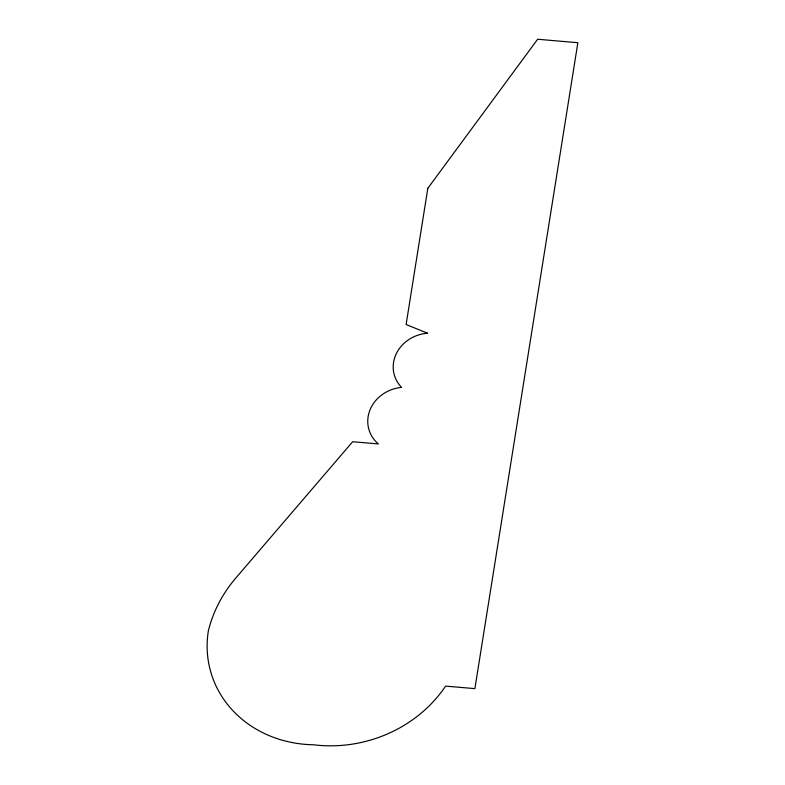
<?xml version="1.0" encoding="UTF-8"?>
<svg xmlns="http://www.w3.org/2000/svg" width="785" height="785" viewBox="0 0 785 785"><rect width="100%" height="100%" fill="white"/><g stroke="black" fill="none" stroke-linecap="round" stroke-linejoin="round"><path stroke-width="1.18" d="M427.825 188.292L406.11 324.509L427.57 333.242A35.551 31.95 -14.5 0 0 396.268 353.741A35.551 31.95 -14.5 0 0 401.577 387.388A35.855 32.224 -14.5 0 0 370.088 409.711A35.855 32.224 -14.5 0 0 378.35 443.937L352.661 441.729L235.775 578.084A138.7 124.658 -14.5 0 0 208.378 630.767A114.865 103.237 -14.5 0 0 313.225 744.749A128.926 115.876 -14.5 0 0 445.595 686.11L474.886 688.622L577.868 42.704L537.637 39.25L427.825 188.292"/></g></svg>
